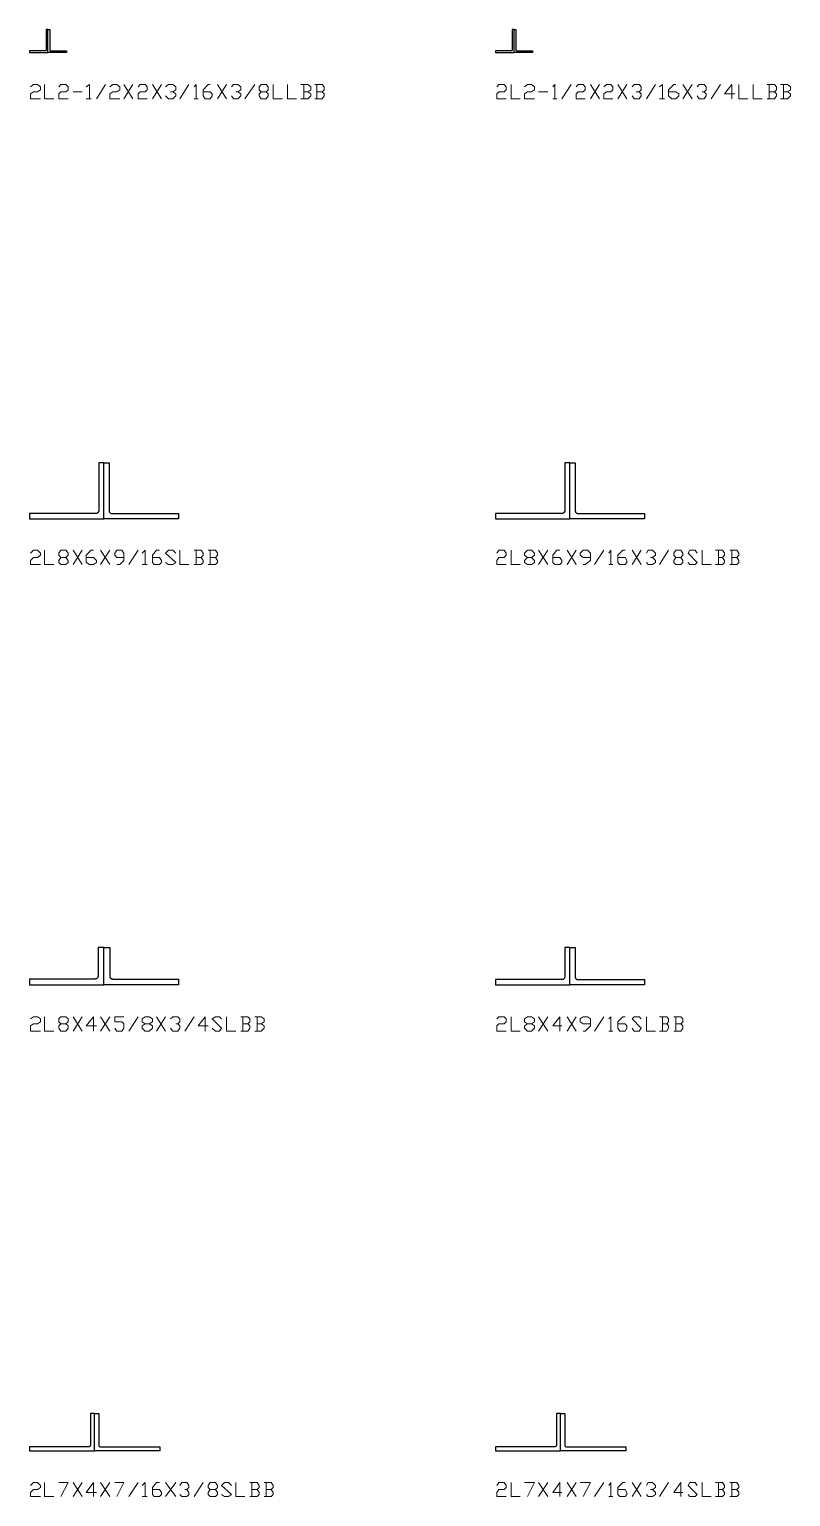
# Model space of a CAD drawing. Header units: inches. Extents: x 0 to 985, y -1555 to 12.
# Drawn here: x 150 to 231.7, y -1154.9 to -997.5 of the extents above; entities that cross this region are included whole.
import ezdxf

# ---------------------------------------------------------------- set-up
doc = ezdxf.new("R2010")
doc.units = ezdxf.units.IN
doc.header["$MEASUREMENT"] = 0
doc.layers.add('AISC_STEEL', color=7, linetype='Continuous')

msp = doc.modelspace()

# ---------------------------------------------------------------- linework, layer by layer
at = {"color": 3, "lineweight": 0}
for points in [[(150.11, -1003.65), (150.44, -1003.43), (150.87, -1003.43), (151.2, -1003.65), (151.2, -1003.98), (150.87, -1004.19), (150.44, -1004.19), (150.11, -1004.41), (150.11, -1004.96), (151.2, -1004.96)], [(151.64, -1003.43), (151.64, -1004.96), (152.62, -1004.96)], [(153.16, -1003.65), (153.38, -1003.43), (153.93, -1003.43), (154.15, -1003.65), (154.15, -1003.98), (153.93, -1004.19), (153.38, -1004.19), (153.16, -1004.41), (153.16, -1004.96), (154.15, -1004.96)], [(154.69, -1004.19), (155.67, -1004.19)], [(156.11, -1003.65), (156.44, -1003.43), (156.44, -1004.96)], [(157.2, -1004.96), (158.18, -1003.43)], [(158.62, -1003.65), (158.94, -1003.43), (159.38, -1003.43), (159.71, -1003.65), (159.71, -1003.98), (159.38, -1004.19), (158.94, -1004.19), (158.62, -1004.41), (158.62, -1004.96), (159.71, -1004.96)], [(160.14, -1004.96), (161.12, -1003.43)], [(160.14, -1003.43), (161.12, -1004.96)], [(161.67, -1003.65), (161.89, -1003.43), (162.43, -1003.43), (162.65, -1003.65), (162.65, -1003.98), (162.43, -1004.19), (161.89, -1004.19), (161.67, -1004.41), (161.67, -1004.96), (162.65, -1004.96)], [(163.2, -1004.96), (164.18, -1003.43)], [(163.2, -1003.43), (164.18, -1004.96)], [(164.61, -1003.65), (164.94, -1003.43), (165.38, -1003.43), (165.7, -1003.65), (165.7, -1003.98), (165.38, -1004.19), (165.16, -1004.19)], [(165.38, -1004.19), (165.7, -1004.41), (165.7, -1004.63), (165.38, -1004.96), (164.94, -1004.96), (164.61, -1004.63)], [(166.14, -1004.96), (167.12, -1003.43)], [(167.67, -1003.65), (167.89, -1003.43), (167.89, -1004.96)], [(168.65, -1004.19), (169.41, -1004.19), (169.63, -1004.41), (169.63, -1004.63), (169.41, -1004.96), (168.87, -1004.96), (168.65, -1004.63), (168.65, -1003.98), (169.19, -1003.43), (169.41, -1003.43)], [(170.18, -1004.96), (171.16, -1003.43)], [(170.18, -1003.43), (171.16, -1004.96)], [(171.7, -1003.65), (171.92, -1003.43), (172.36, -1003.43), (172.68, -1003.65), (172.68, -1003.98), (172.36, -1004.19), (172.14, -1004.19)], [(172.36, -1004.19), (172.68, -1004.41), (172.68, -1004.63), (172.36, -1004.96), (171.92, -1004.96), (171.7, -1004.63)], [(173.12, -1004.96), (174.21, -1003.43)], [(175.41, -1004.19), (175.63, -1004.41), (175.63, -1004.63), (175.41, -1004.96), (174.87, -1004.96), (174.65, -1004.63), (174.65, -1004.41), (174.87, -1004.19), (175.41, -1004.19), (175.63, -1003.98), (175.63, -1003.65), (175.41, -1003.43), (174.87, -1003.43), (174.65, -1003.65), (174.65, -1003.98), (174.87, -1004.19)], [(176.17, -1003.43), (176.17, -1004.96), (177.16, -1004.96)], [(177.7, -1003.43), (177.7, -1004.96), (178.68, -1004.96)], [(179.88, -1004.19), (180.21, -1003.98), (180.21, -1003.65), (179.88, -1003.43), (179.12, -1003.43)], [(179.12, -1004.96), (179.88, -1004.96), (180.21, -1004.63), (180.21, -1004.41), (179.88, -1004.19), (179.45, -1004.19)], [(179.45, -1003.43), (179.45, -1004.96)], [(181.41, -1004.19), (181.63, -1003.98), (181.63, -1003.65), (181.41, -1003.43), (180.64, -1003.43)], [(180.64, -1004.96), (181.41, -1004.96), (181.63, -1004.63), (181.63, -1004.41), (181.41, -1004.19), (180.86, -1004.19)], [(180.86, -1003.43), (180.86, -1004.96)], [(200.17, -1003.65), (200.38, -1003.43), (200.93, -1003.43), (201.15, -1003.65), (201.15, -1003.98), (200.93, -1004.19), (200.38, -1004.19), (200.17, -1004.41), (200.17, -1004.96), (201.15, -1004.96)], [(201.69, -1003.43), (201.69, -1004.96), (202.67, -1004.96)], [(203.11, -1003.65), (203.44, -1003.43), (203.87, -1003.43), (204.2, -1003.65), (204.2, -1003.98), (203.87, -1004.19), (203.44, -1004.19), (203.11, -1004.41), (203.11, -1004.96), (204.2, -1004.96)], [(204.64, -1004.19), (205.62, -1004.19)], [(206.16, -1003.65), (206.38, -1003.43), (206.38, -1004.96)], [(207.14, -1004.96), (208.13, -1003.43)], [(208.67, -1003.65), (208.89, -1003.43), (209.43, -1003.43), (209.65, -1003.65), (209.65, -1003.98), (209.43, -1004.19), (208.89, -1004.19), (208.67, -1004.41), (208.67, -1004.96), (209.65, -1004.96)], [(210.2, -1004.96), (211.18, -1003.43)], [(210.2, -1003.43), (211.18, -1004.96)], [(211.62, -1003.65), (211.94, -1003.43), (212.38, -1003.43), (212.6, -1003.65), (212.6, -1003.98), (212.38, -1004.19), (211.94, -1004.19), (211.62, -1004.41), (211.62, -1004.96), (212.6, -1004.96)], [(213.14, -1004.96), (214.12, -1003.43)], [(213.14, -1003.43), (214.12, -1004.96)], [(214.67, -1003.65), (214.89, -1003.43), (215.43, -1003.43), (215.65, -1003.65), (215.65, -1003.98), (215.43, -1004.19), (215.11, -1004.19)], [(215.43, -1004.19), (215.65, -1004.41), (215.65, -1004.63), (215.43, -1004.96), (214.89, -1004.96), (214.67, -1004.63)], [(216.2, -1004.96), (217.18, -1003.43)], [(217.61, -1003.65), (217.94, -1003.43), (217.94, -1004.96)], [(218.59, -1004.19), (219.36, -1004.19), (219.69, -1004.41), (219.69, -1004.63), (219.36, -1004.96), (218.92, -1004.96), (218.59, -1004.63), (218.59, -1003.98), (219.14, -1003.43), (219.36, -1003.43)], [(220.12, -1004.96), (221.1, -1003.43)], [(220.12, -1003.43), (221.1, -1004.96)], [(221.65, -1003.65), (221.87, -1003.43), (222.41, -1003.43), (222.63, -1003.65), (222.63, -1003.98), (222.41, -1004.19), (222.19, -1004.19)], [(222.41, -1004.19), (222.63, -1004.41), (222.63, -1004.63), (222.41, -1004.96), (221.87, -1004.96), (221.65, -1004.63)], [(223.17, -1004.96), (224.16, -1003.43)], [(225.68, -1004.41), (224.59, -1004.41), (225.36, -1003.43), (225.36, -1004.96)], [(226.12, -1003.43), (226.12, -1004.96), (227.1, -1004.96)], [(227.65, -1003.43), (227.65, -1004.96), (228.63, -1004.96)], [(229.94, -1004.19), (230.15, -1003.98), (230.15, -1003.65), (229.94, -1003.43), (229.17, -1003.43)], [(229.17, -1004.96), (229.94, -1004.96), (230.15, -1004.63), (230.15, -1004.41), (229.94, -1004.19), (229.39, -1004.19)], [(229.39, -1003.43), (229.39, -1004.96)], [(231.35, -1004.19), (231.68, -1003.98), (231.68, -1003.65), (231.35, -1003.43), (230.59, -1003.43)], [(230.59, -1004.96), (231.35, -1004.96), (231.68, -1004.63), (231.68, -1004.41), (231.35, -1004.19), (230.92, -1004.19)], [(230.92, -1003.43), (230.92, -1004.96)], [(156.11, -1004.96), (156.65, -1004.96)], [(167.67, -1004.96), (168.1, -1004.96)], [(206.16, -1004.96), (206.6, -1004.96)], [(217.61, -1004.96), (218.16, -1004.96)], [(150.11, -1053.7), (150.44, -1053.38), (150.87, -1053.38), (151.2, -1053.7), (151.2, -1053.92), (150.87, -1054.14), (150.44, -1054.14), (150.11, -1054.47), (150.11, -1054.9), (151.2, -1054.9)], [(151.64, -1053.38), (151.64, -1054.9), (152.62, -1054.9)], [(153.93, -1054.14), (154.15, -1054.47), (154.15, -1054.68), (153.93, -1054.9), (153.38, -1054.9), (153.16, -1054.68), (153.16, -1054.47), (153.38, -1054.14), (153.93, -1054.14), (154.15, -1053.92), (154.15, -1053.7), (153.93, -1053.38), (153.38, -1053.38), (153.16, -1053.7), (153.16, -1053.92), (153.38, -1054.14)], [(154.69, -1054.9), (155.67, -1053.38)], [(154.69, -1053.38), (155.67, -1054.9)], [(156.11, -1054.14), (156.87, -1054.14), (157.2, -1054.47), (157.2, -1054.68), (156.87, -1054.9), (156.44, -1054.9), (156.11, -1054.68), (156.11, -1053.92), (156.65, -1053.38), (156.87, -1053.38)], [(157.64, -1054.9), (158.62, -1053.38)], [(157.64, -1053.38), (158.62, -1054.9)], [(159.38, -1054.9), (159.71, -1054.9), (160.14, -1054.47), (160.14, -1053.7), (159.93, -1053.38), (159.38, -1053.38), (159.16, -1053.7), (159.16, -1053.92), (159.38, -1054.14), (160.14, -1054.14)], [(160.69, -1054.9), (161.67, -1053.38)], [(162.11, -1053.7), (162.43, -1053.38), (162.43, -1054.9)], [(163.2, -1054.14), (163.96, -1054.14), (164.18, -1054.47), (164.18, -1054.68), (163.96, -1054.9), (163.41, -1054.9), (163.2, -1054.68), (163.2, -1053.92), (163.63, -1053.38), (163.96, -1053.38)], [(164.61, -1054.68), (164.94, -1054.9), (165.38, -1054.9), (165.7, -1054.68), (164.61, -1053.7), (164.94, -1053.38), (165.38, -1053.38), (165.7, -1053.7)], [(166.14, -1053.38), (166.14, -1054.9), (167.12, -1054.9)], [(168.43, -1054.14), (168.65, -1053.92), (168.65, -1053.7), (168.43, -1053.38), (167.67, -1053.38)], [(167.67, -1054.9), (168.43, -1054.9), (168.65, -1054.68), (168.65, -1054.47), (168.43, -1054.14), (167.89, -1054.14)], [(167.89, -1053.38), (167.89, -1054.9)], [(169.96, -1054.14), (170.18, -1053.92), (170.18, -1053.7), (169.96, -1053.38), (169.19, -1053.38)], [(169.19, -1054.9), (169.96, -1054.9), (170.18, -1054.68), (170.18, -1054.47), (169.96, -1054.14), (169.41, -1054.14)], [(169.41, -1053.38), (169.41, -1054.9)], [(200.17, -1053.7), (200.38, -1053.38), (200.93, -1053.38), (201.15, -1053.7), (201.15, -1053.92), (200.93, -1054.14), (200.38, -1054.14), (200.17, -1054.47), (200.17, -1054.9), (201.15, -1054.9)], [(201.69, -1053.38), (201.69, -1054.9), (202.67, -1054.9)], [(203.87, -1054.14), (204.2, -1054.47), (204.2, -1054.68), (203.87, -1054.9), (203.44, -1054.9), (203.11, -1054.68), (203.11, -1054.47), (203.44, -1054.14), (203.87, -1054.14), (204.2, -1053.92), (204.2, -1053.7), (203.87, -1053.38), (203.44, -1053.38), (203.11, -1053.7), (203.11, -1053.92), (203.44, -1054.14)], [(204.64, -1054.9), (205.62, -1053.38)], [(204.64, -1053.38), (205.62, -1054.9)], [(206.16, -1054.14), (206.93, -1054.14), (207.14, -1054.47), (207.14, -1054.68), (206.93, -1054.9), (206.38, -1054.9), (206.16, -1054.68), (206.16, -1053.92), (206.6, -1053.38), (206.93, -1053.38)], [(207.69, -1054.9), (208.67, -1053.38)], [(207.69, -1053.38), (208.67, -1054.9)], [(209.43, -1054.9), (209.65, -1054.9), (210.2, -1054.47), (210.2, -1053.7), (209.87, -1053.38), (209.43, -1053.38), (209.11, -1053.7), (209.11, -1053.92), (209.43, -1054.14), (210.2, -1054.14)], [(210.63, -1054.9), (211.62, -1053.38)], [(212.16, -1053.7), (212.38, -1053.38), (212.38, -1054.9)], [(213.14, -1054.14), (213.91, -1054.14), (214.12, -1054.47), (214.12, -1054.68), (213.91, -1054.9), (213.36, -1054.9), (213.14, -1054.68), (213.14, -1053.92), (213.69, -1053.38), (213.91, -1053.38)], [(214.67, -1054.9), (215.65, -1053.38)], [(214.67, -1053.38), (215.65, -1054.9)], [(216.2, -1053.7), (216.41, -1053.38), (216.85, -1053.38), (217.18, -1053.7), (217.18, -1053.92), (216.85, -1054.14), (216.63, -1054.14)], [(216.85, -1054.14), (217.18, -1054.47), (217.18, -1054.68), (216.85, -1054.9), (216.41, -1054.9), (216.2, -1054.68)], [(217.61, -1054.9), (218.59, -1053.38)], [(219.9, -1054.14), (220.12, -1054.47), (220.12, -1054.68), (219.9, -1054.9), (219.36, -1054.9), (219.14, -1054.68), (219.14, -1054.47), (219.36, -1054.14), (219.9, -1054.14), (220.12, -1053.92), (220.12, -1053.7), (219.9, -1053.38), (219.36, -1053.38), (219.14, -1053.7), (219.14, -1053.92), (219.36, -1054.14)], [(220.67, -1054.68), (220.88, -1054.9), (221.43, -1054.9), (221.65, -1054.68), (220.67, -1053.7), (220.88, -1053.38), (221.43, -1053.38), (221.65, -1053.7)], [(222.19, -1053.38), (222.19, -1054.9), (223.17, -1054.9)], [(224.37, -1054.14), (224.59, -1053.92), (224.59, -1053.7), (224.37, -1053.38), (223.61, -1053.38)], [(223.61, -1054.9), (224.37, -1054.9), (224.59, -1054.68), (224.59, -1054.47), (224.37, -1054.14), (223.94, -1054.14)], [(223.94, -1053.38), (223.94, -1054.9)], [(225.9, -1054.14), (226.12, -1053.92), (226.12, -1053.7), (225.9, -1053.38), (225.14, -1053.38)], [(225.14, -1054.9), (225.9, -1054.9), (226.12, -1054.68), (226.12, -1054.47), (225.9, -1054.14), (225.36, -1054.14)], [(225.36, -1053.38), (225.36, -1054.9)], [(162.11, -1054.9), (162.65, -1054.9)], [(212.16, -1054.9), (212.6, -1054.9)], [(150.11, -1103.65), (150.44, -1103.43), (150.87, -1103.43), (151.2, -1103.65), (151.2, -1103.98), (150.87, -1104.19), (150.44, -1104.19), (150.11, -1104.41), (150.11, -1104.96), (151.2, -1104.96)], [(151.64, -1103.43), (151.64, -1104.96), (152.62, -1104.96)], [(153.93, -1104.19), (154.15, -1104.41), (154.15, -1104.63), (153.93, -1104.96), (153.38, -1104.96), (153.16, -1104.63), (153.16, -1104.41), (153.38, -1104.19), (153.93, -1104.19), (154.15, -1103.98), (154.15, -1103.65), (153.93, -1103.43), (153.38, -1103.43), (153.16, -1103.65), (153.16, -1103.98), (153.38, -1104.19)], [(154.69, -1104.96), (155.67, -1103.43)], [(154.69, -1103.43), (155.67, -1104.96)], [(157.2, -1104.41), (156.11, -1104.41), (156.87, -1103.43), (156.87, -1104.96)], [(157.64, -1104.96), (158.62, -1103.43)], [(157.64, -1103.43), (158.62, -1104.96)], [(159.16, -1104.63), (159.38, -1104.96), (159.93, -1104.96), (160.14, -1104.63), (160.14, -1104.19), (159.93, -1103.98), (159.16, -1103.98), (159.16, -1103.43), (160.14, -1103.43)], [(160.69, -1104.96), (161.67, -1103.43)], [(162.87, -1104.19), (163.2, -1104.41), (163.2, -1104.63), (162.87, -1104.96), (162.43, -1104.96), (162.11, -1104.63), (162.11, -1104.41), (162.43, -1104.19), (162.87, -1104.19), (163.2, -1103.98), (163.2, -1103.65), (162.87, -1103.43), (162.43, -1103.43), (162.11, -1103.65), (162.11, -1103.98), (162.43, -1104.19)], [(163.63, -1104.96), (164.61, -1103.43)], [(163.63, -1103.43), (164.61, -1104.96)], [(165.16, -1103.65), (165.38, -1103.43), (165.92, -1103.43), (166.14, -1103.65), (166.14, -1103.98), (165.92, -1104.19), (165.7, -1104.19)], [(165.92, -1104.19), (166.14, -1104.41), (166.14, -1104.63), (165.92, -1104.96), (165.38, -1104.96), (165.16, -1104.63)], [(166.69, -1104.96), (167.67, -1103.43)], [(169.19, -1104.41), (168.1, -1104.41), (168.87, -1103.43), (168.87, -1104.96)], [(169.63, -1104.63), (169.96, -1104.96), (170.39, -1104.96), (170.61, -1104.63), (169.63, -1103.65), (169.96, -1103.43), (170.39, -1103.43), (170.61, -1103.65)], [(171.16, -1103.43), (171.16, -1104.96), (172.14, -1104.96)], [(173.45, -1104.19), (173.67, -1103.98), (173.67, -1103.65), (173.45, -1103.43), (172.68, -1103.43)], [(172.68, -1104.96), (173.45, -1104.96), (173.67, -1104.63), (173.67, -1104.41), (173.45, -1104.19), (172.9, -1104.19)], [(172.9, -1103.43), (172.9, -1104.96)], [(174.87, -1104.19), (175.19, -1103.98), (175.19, -1103.65), (174.87, -1103.43), (174.21, -1103.43)], [(174.21, -1104.96), (174.87, -1104.96), (175.19, -1104.63), (175.19, -1104.41), (174.87, -1104.19), (174.43, -1104.19)], [(174.43, -1103.43), (174.43, -1104.96)], [(200.17, -1103.65), (200.38, -1103.43), (200.93, -1103.43), (201.15, -1103.65), (201.15, -1103.98), (200.93, -1104.19), (200.38, -1104.19), (200.17, -1104.41), (200.17, -1104.96), (201.15, -1104.96)], [(201.69, -1103.43), (201.69, -1104.96), (202.67, -1104.96)], [(203.87, -1104.19), (204.2, -1104.41), (204.2, -1104.63), (203.87, -1104.96), (203.44, -1104.96), (203.11, -1104.63), (203.11, -1104.41), (203.44, -1104.19), (203.87, -1104.19), (204.2, -1103.98), (204.2, -1103.65), (203.87, -1103.43), (203.44, -1103.43), (203.11, -1103.65), (203.11, -1103.98), (203.44, -1104.19)], [(204.64, -1104.96), (205.62, -1103.43)], [(204.64, -1103.43), (205.62, -1104.96)], [(207.14, -1104.41), (206.16, -1104.41), (206.93, -1103.43), (206.93, -1104.96)], [(207.69, -1104.96), (208.67, -1103.43)], [(207.69, -1103.43), (208.67, -1104.96)], [(209.43, -1104.96), (209.65, -1104.96), (210.2, -1104.41), (210.2, -1103.65), (209.87, -1103.43), (209.43, -1103.43), (209.11, -1103.65), (209.11, -1103.98), (209.43, -1104.19), (210.2, -1104.19)], [(210.63, -1104.96), (211.62, -1103.43)], [(212.16, -1103.65), (212.38, -1103.43), (212.38, -1104.96)], [(212.16, -1104.96), (212.6, -1104.96)], [(213.14, -1104.19), (213.91, -1104.19), (214.12, -1104.41), (214.12, -1104.63), (213.91, -1104.96), (213.36, -1104.96), (213.14, -1104.63), (213.14, -1103.98), (213.69, -1103.43), (213.91, -1103.43)], [(214.67, -1104.63), (214.89, -1104.96), (215.43, -1104.96), (215.65, -1104.63), (214.67, -1103.65), (214.89, -1103.43), (215.43, -1103.43), (215.65, -1103.65)], [(216.2, -1103.43), (216.2, -1104.96), (217.18, -1104.96)], [(218.38, -1104.19), (218.59, -1103.98), (218.59, -1103.65), (218.38, -1103.43), (217.61, -1103.43)], [(217.61, -1104.96), (218.38, -1104.96), (218.59, -1104.63), (218.59, -1104.41), (218.38, -1104.19), (217.94, -1104.19)], [(217.94, -1103.43), (217.94, -1104.96)], [(219.9, -1104.19), (220.12, -1103.98), (220.12, -1103.65), (219.9, -1103.43), (219.14, -1103.43)], [(219.14, -1104.96), (219.9, -1104.96), (220.12, -1104.63), (220.12, -1104.41), (219.9, -1104.19), (219.36, -1104.19)], [(219.36, -1103.43), (219.36, -1104.96)], [(150.11, -1153.7), (150.44, -1153.38), (150.87, -1153.38), (151.2, -1153.7), (151.2, -1153.92), (150.87, -1154.14), (150.44, -1154.14), (150.11, -1154.47), (150.11, -1154.9), (151.2, -1154.9)], [(151.64, -1153.38), (151.64, -1154.9), (152.62, -1154.9)], [(153.16, -1153.38), (154.15, -1153.38), (153.38, -1154.9)], [(154.69, -1154.9), (155.67, -1153.38)], [(154.69, -1153.38), (155.67, -1154.9)], [(157.2, -1154.47), (156.11, -1154.47), (156.87, -1153.38), (156.87, -1154.9)], [(157.64, -1154.9), (158.62, -1153.38)], [(157.64, -1153.38), (158.62, -1154.9)], [(159.16, -1153.38), (160.14, -1153.38), (159.38, -1154.9)], [(160.69, -1154.9), (161.67, -1153.38)], [(162.11, -1153.7), (162.43, -1153.38), (162.43, -1154.9)], [(163.2, -1154.14), (163.96, -1154.14), (164.18, -1154.47), (164.18, -1154.68), (163.96, -1154.9), (163.41, -1154.9), (163.2, -1154.68), (163.2, -1153.92), (163.63, -1153.38), (163.96, -1153.38)], [(164.61, -1154.9), (165.7, -1153.38)], [(164.61, -1153.38), (165.7, -1154.9)], [(166.14, -1153.7), (166.36, -1153.38), (166.9, -1153.38), (167.12, -1153.7), (167.12, -1153.92), (166.9, -1154.14), (166.69, -1154.14)], [(167.67, -1154.9), (168.65, -1153.38)], [(169.96, -1154.14), (170.18, -1154.47), (170.18, -1154.68), (169.96, -1154.9), (169.41, -1154.9), (169.19, -1154.68), (169.19, -1154.47), (169.41, -1154.14), (169.96, -1154.14), (170.18, -1153.92), (170.18, -1153.7), (169.96, -1153.38), (169.41, -1153.38), (169.19, -1153.7), (169.19, -1153.92), (169.41, -1154.14)], [(170.61, -1154.68), (170.94, -1154.9), (171.38, -1154.9), (171.7, -1154.68), (170.61, -1153.7), (170.94, -1153.38), (171.38, -1153.38), (171.7, -1153.7)], [(172.14, -1153.38), (172.14, -1154.9), (173.12, -1154.9)], [(174.43, -1154.14), (174.65, -1153.92), (174.65, -1153.7), (174.43, -1153.38), (173.67, -1153.38)], [(173.88, -1153.38), (173.88, -1154.9)], [(175.96, -1154.14), (176.17, -1153.92), (176.17, -1153.7), (175.96, -1153.38), (175.19, -1153.38)], [(175.41, -1153.38), (175.41, -1154.9)], [(200.17, -1153.7), (200.38, -1153.38), (200.93, -1153.38), (201.15, -1153.7), (201.15, -1153.92), (200.93, -1154.14), (200.38, -1154.14), (200.17, -1154.47), (200.17, -1154.9), (201.15, -1154.9)], [(201.69, -1153.38), (201.69, -1154.9), (202.67, -1154.9)], [(203.11, -1153.38), (204.2, -1153.38), (203.44, -1154.9)], [(204.64, -1154.9), (205.62, -1153.38)], [(204.64, -1153.38), (205.62, -1154.9)], [(207.14, -1154.47), (206.16, -1154.47), (206.93, -1153.38), (206.93, -1154.9)], [(207.69, -1154.9), (208.67, -1153.38)], [(207.69, -1153.38), (208.67, -1154.9)], [(209.11, -1153.38), (210.2, -1153.38), (209.43, -1154.9)], [(210.63, -1154.9), (211.62, -1153.38)], [(212.16, -1153.7), (212.38, -1153.38), (212.38, -1154.9)], [(213.14, -1154.14), (213.91, -1154.14), (214.12, -1154.47), (214.12, -1154.68), (213.91, -1154.9), (213.36, -1154.9), (213.14, -1154.68), (213.14, -1153.92), (213.69, -1153.38), (213.91, -1153.38)], [(214.67, -1154.9), (215.65, -1153.38)], [(214.67, -1153.38), (215.65, -1154.9)], [(216.2, -1153.7), (216.41, -1153.38), (216.85, -1153.38), (217.18, -1153.7), (217.18, -1153.92), (216.85, -1154.14), (216.63, -1154.14)], [(217.61, -1154.9), (218.59, -1153.38)], [(220.12, -1154.47), (219.14, -1154.47), (219.9, -1153.38), (219.9, -1154.9)], [(220.67, -1154.68), (220.88, -1154.9), (221.43, -1154.9), (221.65, -1154.68), (220.67, -1153.7), (220.88, -1153.38), (221.43, -1153.38), (221.65, -1153.7)], [(222.19, -1153.38), (222.19, -1154.9), (223.17, -1154.9)], [(224.37, -1154.14), (224.59, -1153.92), (224.59, -1153.7), (224.37, -1153.38), (223.61, -1153.38)], [(223.94, -1153.38), (223.94, -1154.9)], [(225.9, -1154.14), (226.12, -1153.92), (226.12, -1153.7), (225.9, -1153.38), (225.14, -1153.38)], [(225.36, -1153.38), (225.36, -1154.9)], [(162.11, -1154.9), (162.65, -1154.9)], [(166.9, -1154.14), (167.12, -1154.47), (167.12, -1154.68), (166.9, -1154.9), (166.36, -1154.9), (166.14, -1154.68)], [(173.67, -1154.9), (174.43, -1154.9), (174.65, -1154.68), (174.65, -1154.47), (174.43, -1154.14), (173.88, -1154.14)], [(175.19, -1154.9), (175.96, -1154.9), (176.17, -1154.68), (176.17, -1154.47), (175.96, -1154.14), (175.41, -1154.14)], [(212.16, -1154.9), (212.6, -1154.9)], [(216.85, -1154.14), (217.18, -1154.47), (217.18, -1154.68), (216.85, -1154.9), (216.41, -1154.9), (216.2, -1154.68)], [(223.61, -1154.9), (224.37, -1154.9), (224.59, -1154.68), (224.59, -1154.47), (224.37, -1154.14), (223.94, -1154.14)], [(225.14, -1154.9), (225.9, -1154.9), (226.12, -1154.68), (226.12, -1154.47), (225.9, -1154.14), (225.36, -1154.14)]]:
    msp.add_lwpolyline(points, dxfattribs=at)
at = {"layer": 'AISC_STEEL'}
for points in [[(150, -1000), (152, -1000), (152, -997.5), (151.81, -997.5), (151.81, -999.72), (151.81, -999.73), (151.81, -999.74), (151.8, -999.75), (151.8, -999.76), (151.79, -999.78), (151.78, -999.78), (151.78, -999.79), (151.76, -999.8), (151.75, -999.8), (151.74, -999.81), (151.73, -999.81), (151.72, -999.81), (150, -999.81)], [(154, -1000), (152, -1000), (152, -997.5), (152.19, -997.5), (152.19, -999.72), (152.19, -999.73), (152.19, -999.74), (152.2, -999.75), (152.2, -999.76), (152.21, -999.78), (152.22, -999.78), (152.22, -999.79), (152.24, -999.8), (152.25, -999.8), (152.26, -999.81), (152.27, -999.81), (152.28, -999.81), (154, -999.81)], [(200, -1000), (202, -1000), (202, -997.5), (201.81, -997.5), (201.81, -999.72), (201.81, -999.73), (201.81, -999.74), (201.8, -999.75), (201.8, -999.76), (201.79, -999.78), (201.78, -999.78), (201.78, -999.79), (201.76, -999.8), (201.75, -999.8), (201.74, -999.81), (201.73, -999.81), (201.72, -999.81), (200, -999.81)], [(204, -1000), (202, -1000), (202, -997.5), (202.19, -997.5), (202.19, -999.72), (202.19, -999.73), (202.19, -999.74), (202.2, -999.75), (202.2, -999.76), (202.21, -999.78), (202.22, -999.78), (202.22, -999.79), (202.24, -999.8), (202.25, -999.8), (202.26, -999.81), (202.27, -999.81), (202.28, -999.81), (204, -999.81)], [(150, -1050), (158, -1050), (158, -1044), (157.44, -1044), (157.44, -1049.16), (157.44, -1049.18), (157.43, -1049.21), (157.42, -1049.24), (157.41, -1049.27), (157.4, -1049.3), (157.38, -1049.32), (157.36, -1049.34), (157.34, -1049.36), (157.32, -1049.38), (157.3, -1049.4), (157.27, -1049.41), (157.24, -1049.42), (157.21, -1049.43), (157.18, -1049.44), (157.16, -1049.44), (150, -1049.44)], [(166, -1050), (158, -1050), (158, -1044), (158.56, -1044), (158.56, -1049.16), (158.56, -1049.18), (158.57, -1049.21), (158.58, -1049.24), (158.59, -1049.27), (158.6, -1049.3), (158.62, -1049.32), (158.64, -1049.34), (158.66, -1049.36), (158.68, -1049.38), (158.7, -1049.4), (158.73, -1049.41), (158.76, -1049.42), (158.79, -1049.43), (158.82, -1049.44), (158.84, -1049.44), (166, -1049.44)], [(200, -1050), (208, -1050), (208, -1044), (207.44, -1044), (207.44, -1049.16), (207.44, -1049.18), (207.43, -1049.21), (207.42, -1049.24), (207.41, -1049.27), (207.4, -1049.3), (207.38, -1049.32), (207.36, -1049.34), (207.34, -1049.36), (207.32, -1049.38), (207.3, -1049.4), (207.27, -1049.41), (207.24, -1049.42), (207.21, -1049.43), (207.18, -1049.44), (207.16, -1049.44), (200, -1049.44)], [(216, -1050), (208, -1050), (208, -1044), (208.56, -1044), (208.56, -1049.16), (208.56, -1049.18), (208.57, -1049.21), (208.58, -1049.24), (208.59, -1049.27), (208.6, -1049.3), (208.62, -1049.32), (208.64, -1049.34), (208.66, -1049.36), (208.68, -1049.38), (208.7, -1049.4), (208.73, -1049.41), (208.76, -1049.42), (208.79, -1049.43), (208.82, -1049.44), (208.84, -1049.44), (216, -1049.44)], [(150, -1100), (158, -1100), (158, -1096), (157.38, -1096), (157.38, -1099.06), (157.37, -1099.09), (157.37, -1099.12), (157.36, -1099.15), (157.35, -1099.18), (157.34, -1099.2), (157.33, -1099.23), (157.31, -1099.25), (157.29, -1099.27), (157.27, -1099.29), (157.25, -1099.31), (157.23, -1099.33), (157.2, -1099.34), (157.18, -1099.35), (157.15, -1099.36), (157.12, -1099.37), (157.09, -1099.37), (157.06, -1099.38), (150, -1099.38)], [(166, -1100), (158, -1100), (158, -1096), (158.62, -1096), (158.62, -1099.06), (158.63, -1099.09), (158.63, -1099.12), (158.64, -1099.15), (158.65, -1099.18), (158.66, -1099.2), (158.67, -1099.23), (158.69, -1099.25), (158.71, -1099.27), (158.73, -1099.29), (158.75, -1099.31), (158.77, -1099.33), (158.8, -1099.34), (158.82, -1099.35), (158.85, -1099.36), (158.88, -1099.37), (158.91, -1099.37), (158.94, -1099.38), (166, -1099.38)], [(200, -1100), (208, -1100), (208, -1096), (207.44, -1096), (207.44, -1099.16), (207.44, -1099.18), (207.43, -1099.21), (207.42, -1099.24), (207.41, -1099.27), (207.4, -1099.3), (207.38, -1099.32), (207.36, -1099.34), (207.34, -1099.36), (207.32, -1099.38), (207.3, -1099.4), (207.27, -1099.41), (207.24, -1099.42), (207.21, -1099.43), (207.18, -1099.44), (207.16, -1099.44), (200, -1099.44)], [(216, -1100), (208, -1100), (208, -1096), (208.56, -1096), (208.56, -1099.16), (208.56, -1099.18), (208.57, -1099.21), (208.58, -1099.24), (208.59, -1099.27), (208.6, -1099.3), (208.62, -1099.32), (208.64, -1099.34), (208.66, -1099.36), (208.68, -1099.38), (208.7, -1099.4), (208.73, -1099.41), (208.76, -1099.42), (208.79, -1099.43), (208.82, -1099.44), (208.84, -1099.44), (216, -1099.44)], [(150, -1150), (157, -1150), (157, -1146), (156.56, -1146), (156.56, -1149.34), (156.56, -1149.37), (156.55, -1149.4), (156.55, -1149.43), (156.53, -1149.45), (156.52, -1149.48), (156.5, -1149.5), (156.48, -1149.52), (156.45, -1149.53), (156.43, -1149.55), (156.4, -1149.55), (156.37, -1149.56), (156.34, -1149.56), (150, -1149.56)], [(164, -1150), (157, -1150), (157, -1146), (157.44, -1146), (157.44, -1149.34), (157.44, -1149.37), (157.45, -1149.4), (157.45, -1149.43), (157.47, -1149.45), (157.48, -1149.48), (157.5, -1149.5), (157.52, -1149.52), (157.55, -1149.53), (157.57, -1149.55), (157.6, -1149.55), (157.63, -1149.56), (157.66, -1149.56), (164, -1149.56)], [(200, -1150), (207, -1150), (207, -1146), (206.56, -1146), (206.56, -1149.34), (206.56, -1149.37), (206.55, -1149.4), (206.55, -1149.43), (206.53, -1149.45), (206.52, -1149.48), (206.5, -1149.5), (206.48, -1149.52), (206.45, -1149.53), (206.43, -1149.55), (206.4, -1149.55), (206.37, -1149.56), (206.34, -1149.56), (200, -1149.56)], [(214, -1150), (207, -1150), (207, -1146), (207.44, -1146), (207.44, -1149.34), (207.44, -1149.37), (207.45, -1149.4), (207.45, -1149.43), (207.47, -1149.45), (207.48, -1149.48), (207.5, -1149.5), (207.52, -1149.52), (207.55, -1149.53), (207.57, -1149.55), (207.6, -1149.55), (207.63, -1149.56), (207.66, -1149.56), (214, -1149.56)]]:
    msp.add_lwpolyline(points, close=True, dxfattribs=at)

doc.saveas('drawing.dxf')
